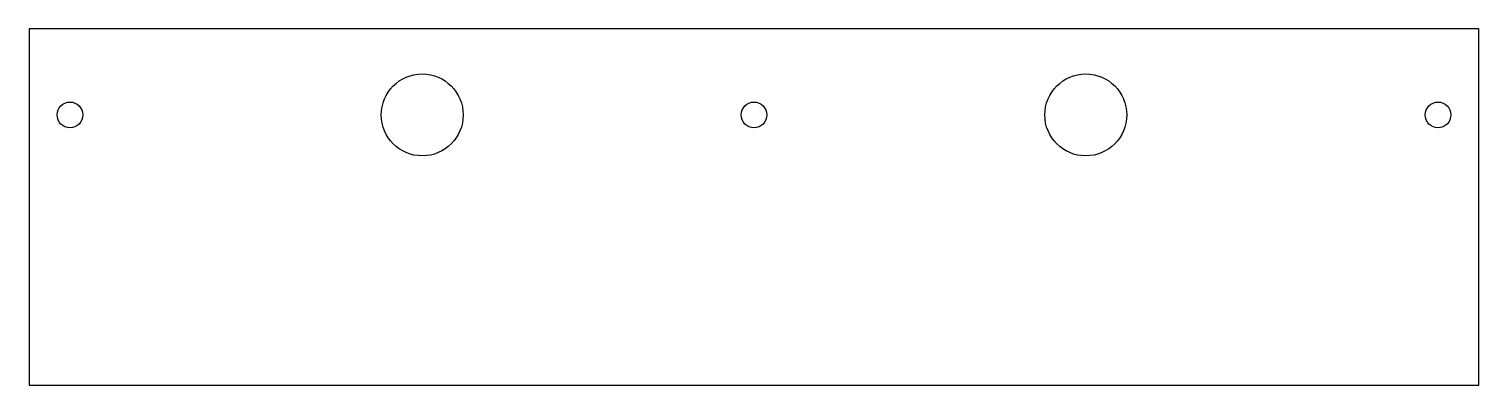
# Model space of a CAD drawing. Header units: millimetres. Extents: x -89 to 89, y -74 to -30.
import ezdxf

# ---------------------------------------------------------------- set-up
doc = ezdxf.new("R2010")
doc.units = ezdxf.units.MM

msp = doc.modelspace()

# ---------------------------------------------------------------- linework, layer by layer
msp.add_lwpolyline([(88.5, -30), (-88.5, -30), (-88.5, -73.5), (88.5, -73.5)], close=True)
for centre, radius in [((-40.5, -40.5), 5), ((40.5, -40.5), 5), ((-83.5, -40.5), 1.57), ((0, -40.5), 1.57), ((83.5, -40.5), 1.57)]:
    msp.add_circle(centre, radius)

doc.saveas('drawing.dxf')
